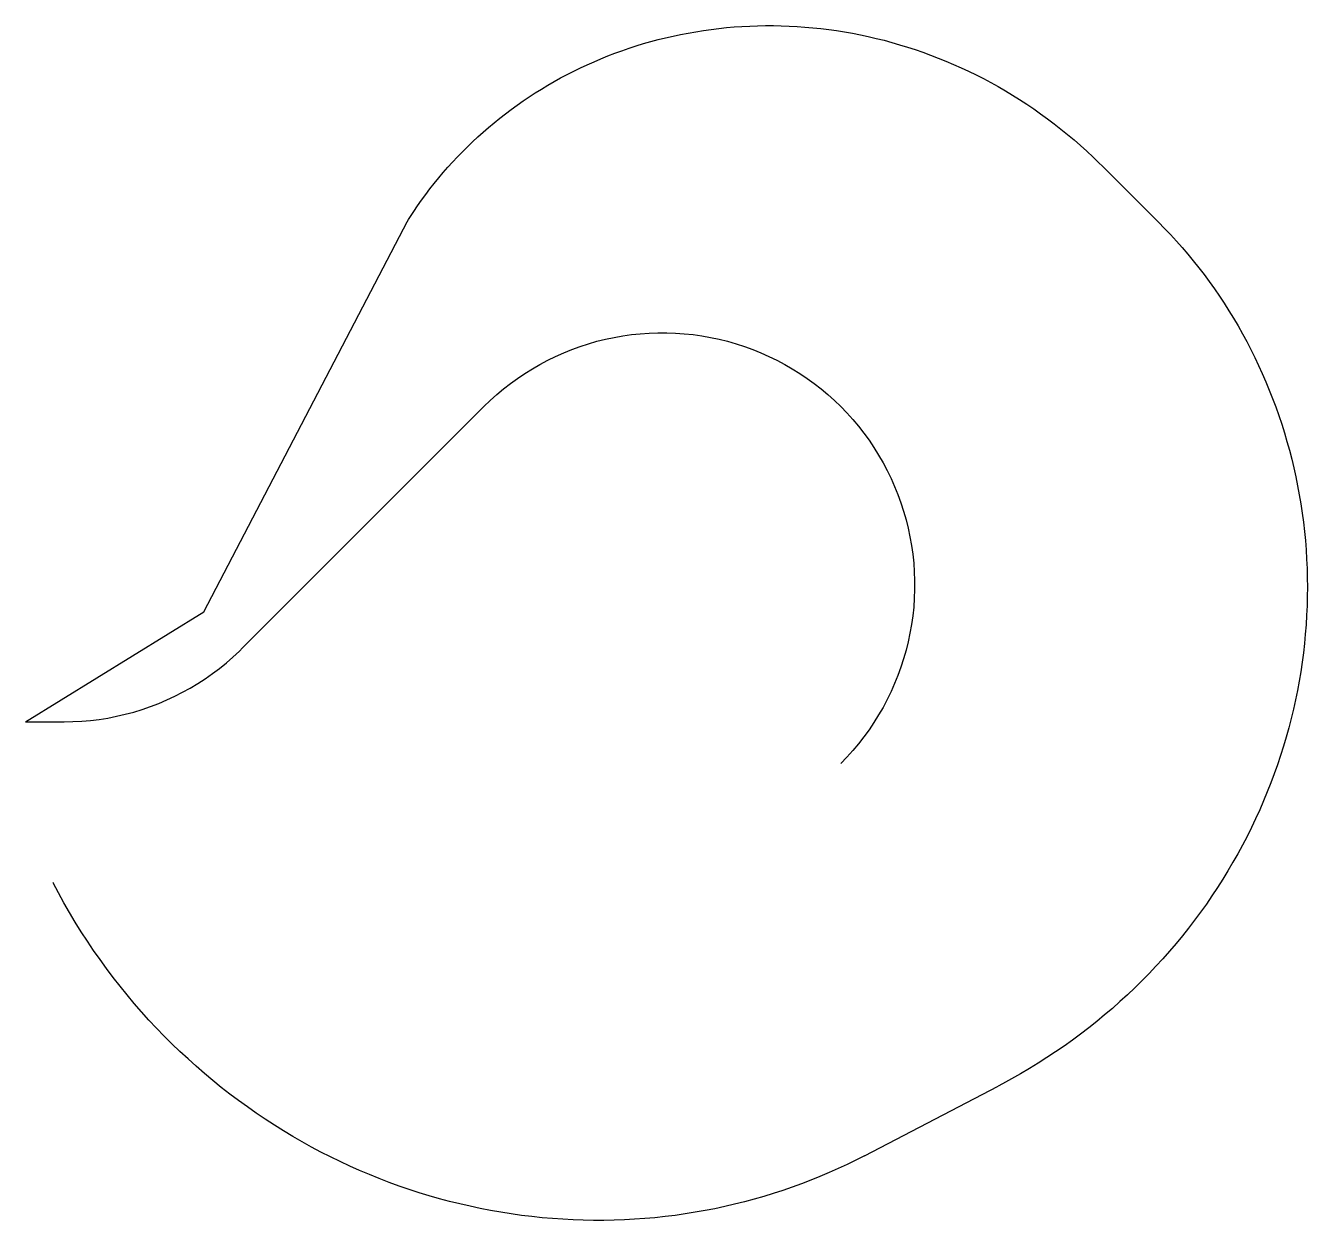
# Model space of a CAD drawing. Header units: metres. Extents: x 0 to 24905, y -9688 to 13528.
import ezdxf

# ---------------------------------------------------------------- set-up
doc = ezdxf.new("R2010")
doc.units = ezdxf.units.M

msp = doc.modelspace()

# ---------------------------------------------------------------- linework, layer by layer
at = {"layer": 'NorminalTrack', "color": 1}
msp.add_lwpolyline([(0, 0), (749, 0), (749, 0), (920, 3), (1091, 12), (1261, 27), (1431, 48), (1600, 74), (1768, 107), (1935, 146), (2100, 190), (2264, 240), (2426, 296), (2585, 357), (2743, 424), (2898, 496), (3051, 574), (3200, 657), (3347, 745), (3490, 838), (3631, 936), (3767, 1039), (3900, 1147), (4029, 1259), (4155, 1376), (4216, 1436), (4216, 1436), (8905, 6125), (8905, 6125), (9028, 6244), (9155, 6358), (9286, 6468), (9421, 6574), (9559, 6674), (9701, 6770), (9846, 6861), (9994, 6946), (10146, 7027), (10299, 7102), (10456, 7171), (10614, 7235), (10775, 7294), (10938, 7347), (11102, 7394), (11269, 7435), (11436, 7471), (11604, 7501), (11774, 7524), (11944, 7542), (12115, 7554), (12286, 7560), (12457, 7560), (12628, 7554), (12799, 7542), (12969, 7524), (13139, 7501), (13307, 7471), (13474, 7435), (13641, 7394), (13805, 7347), (13968, 7294), (14129, 7235), (14287, 7171), (14444, 7102), (14597, 7027), (14749, 6946), (14897, 6861), (15042, 6770), (15184, 6674), (15322, 6574), (15457, 6468), (15588, 6358), (15715, 6244), (15838, 6125), (15957, 6002), (16072, 5875), (16182, 5744), (16287, 5609), (16388, 5470), (16484, 5328), (16574, 5183), (16660, 5035), (16740, 4884), (16815, 4730), (16885, 4574), (16949, 4415), (17007, 4254), (17060, 4091), (17107, 3927), (17149, 3761), (17184, 3593), (17214, 3425), (17238, 3255), (17256, 3085), (17268, 2915), (17274, 2743), (17274, 2572), (17268, 2401), (17256, 2231), (17238, 2060), (17214, 1891), (17184, 1722), (17149, 1555), (17107, 1389), (17060, 1224), (17007, 1062), (16949, 901), (16885, 742), (16815, 586), (16740, 432), (16660, 281), (16574, 133), (16484, -12), (16388, -154), (16287, -293), (16182, -428), (16072, -559), (15957, -686), (15838, -809)], dxfattribs=at)
at = {"layer": 'SubLines', "color": 5}
for p, q in [((20919, 10802), (22013, 9708)), ((16302, -8432), (18895, -7080))]:
    msp.add_line(p, q, dxfattribs=at)
msp.add_lwpolyline([(0, 0), (3461, 2137), (7341, 9581), (7365, 9626), (7390, 9671), (7415, 9715), (7441, 9758), (7468, 9801)], dxfattribs=at)
at = {"layer": 'WindSpiral', "color": 3}
for points in [[(7468, 9801), (7542, 9914), (7617, 10026), (7695, 10136), (7774, 10246), (7856, 10354), (7940, 10462), (8026, 10568), (8114, 10672), (8204, 10776), (8296, 10878), (8390, 10978), (8486, 11078), (8584, 11175), (8684, 11272), (8785, 11366), (8889, 11460), (8994, 11551), (9102, 11641), (9211, 11729), (9322, 11816), (9434, 11901), (9549, 11984), (9665, 12065), (9782, 12144), (9902, 12222), (10023, 12297), (10145, 12371), (10269, 12442), (10395, 12512), (10522, 12579), (10650, 12644), (10780, 12708), (10911, 12769), (11044, 12828), (11178, 12885), (11313, 12939), (11450, 12991), (11587, 13041), (11726, 13089), (11866, 13135), (12007, 13178), (12149, 13218), (12292, 13256), (12436, 13292), (12581, 13326), (12727, 13357), (12873, 13385), (13021, 13411), (13169, 13434), (13318, 13455), (13467, 13473), (13617, 13489), (13768, 13502), (13919, 13513), (14071, 13521), (14223, 13526), (14376, 13528), (14529, 13528), (14682, 13526), (14835, 13520), (14989, 13512), (15143, 13501), (15297, 13488), (15450, 13471), (15604, 13452), (15758, 13431), (15912, 13406), (16066, 13379), (16220, 13349), (16373, 13316), (16526, 13281), (16679, 13243), (16831, 13202), (16983, 13158), (17134, 13112), (17285, 13063), (17435, 13011), (17585, 12956), (17734, 12899), (17882, 12839), (18030, 12776), (18177, 12711), (18323, 12643), (18467, 12572), (18611, 12499), (18754, 12423), (18896, 12344), (19037, 12262), (19177, 12178), (19315, 12092), (19452, 12003), (19588, 11911), (19722, 11817), (19855, 11720), (19987, 11621), (20117, 11519), (20245, 11415), (20372, 11308), (20498, 11199), (20621, 11088), (20743, 10974), (20863, 10858), (20919, 10802)], [(22013, 9708), (22131, 9589), (22246, 9467), (22360, 9343), (22472, 9217), (22581, 9088), (22689, 8958), (22794, 8825), (22898, 8691), (22999, 8554), (23098, 8415), (23195, 8274), (23289, 8132), (23381, 7987), (23471, 7841), (23558, 7692), (23643, 7542), (23726, 7390), (23805, 7237), (23883, 7082), (23958, 6925), (24030, 6767), (24099, 6607), (24166, 6446), (24230, 6283), (24292, 6119), (24350, 5953), (24406, 5786), (24459, 5618), (24509, 5449), (24556, 5278), (24601, 5107), (24642, 4934), (24681, 4760), (24716, 4586), (24749, 4410), (24778, 4234), (24805, 4057), (24828, 3879), (24849, 3700), (24866, 3521), (24880, 3341), (24891, 3160), (24899, 2980), (24904, 2798), (24905, 2616), (24904, 2434), (24899, 2252), (24891, 2070), (24880, 1887), (24865, 1704), (24848, 1521), (24827, 1338), (24803, 1156), (24776, 973), (24745, 791), (24711, 608), (24674, 427), (24634, 245), (24591, 64), (24544, -117), (24494, -297), (24441, -476), (24384, -655), (24325, -833), (24262, -1011), (24196, -1187), (24127, -1363), (24054, -1538), (23979, -1712), (23900, -1884), (23818, -2056), (23733, -2226), (23645, -2395), (23554, -2563), (23460, -2730), (23362, -2895), (23262, -3059), (23159, -3221), (23052, -3382), (22943, -3541), (22831, -3698), (22715, -3854), (22597, -4008), (22476, -4160), (22353, -4310), (22226, -4459), (22097, -4605), (21964, -4749), (21830, -4891), (21692, -5031), (21552, -5169), (21409, -5304), (21264, -5438), (21116, -5569), (20965, -5697), (20812, -5823), (20657, -5947), (20499, -6068), (20339, -6186), (20177, -6302), (20012, -6415), (19845, -6526), (19676, -6633), (19505, -6738), (19332, -6840), (19156, -6940), (18979, -7036), (18895, -7080)], [(16302, -8432), (16132, -8518), (15960, -8602), (15786, -8683), (15611, -8761), (15434, -8837), (15256, -8909), (15076, -8978), (14894, -9044), (14711, -9107), (14527, -9167), (14341, -9224), (14155, -9278), (13966, -9328), (13777, -9376), (13587, -9420), (13395, -9461), (13203, -9498), (13009, -9532), (12815, -9563), (12620, -9591), (12424, -9615), (12227, -9636), (12030, -9653), (11832, -9667), (11634, -9677), (11435, -9684), (11236, -9688), (11036, -9688), (10836, -9685), (10636, -9678), (10436, -9667), (10235, -9654), (10035, -9636), (9834, -9615), (9634, -9591), (9434, -9563), (9234, -9531), (9034, -9496), (8834, -9457), (8635, -9415), (8437, -9369), (8239, -9320), (8041, -9267), (7844, -9211), (7648, -9151), (7453, -9088), (7258, -9021), (7064, -8950), (6872, -8876), (6680, -8799), (6489, -8718), (6300, -8634), (6111, -8546), (5924, -8455), (5739, -8361), (5555, -8263), (5372, -8162), (5190, -8057), (5011, -7949), (4833, -7838), (4656, -7724), (4481, -7606), (4309, -7485), (4138, -7361), (3969, -7234), (3802, -7104), (3637, -6970), (3474, -6834), (3313, -6694), (3155, -6551), (2998, -6406), (2844, -6257), (2693, -6106), (2544, -5952), (2397, -5795), (2253, -5635), (2112, -5473), (1973, -5307), (1837, -5140), (1704, -4969), (1573, -4796), (1445, -4621), (1321, -4443), (1199, -4262), (1080, -4079), (964, -3894), (852, -3707), (742, -3517), (636, -3326), (532, -3132), (526, -3120)]]:
    msp.add_lwpolyline(points, dxfattribs=at)

doc.saveas('drawing.dxf')
